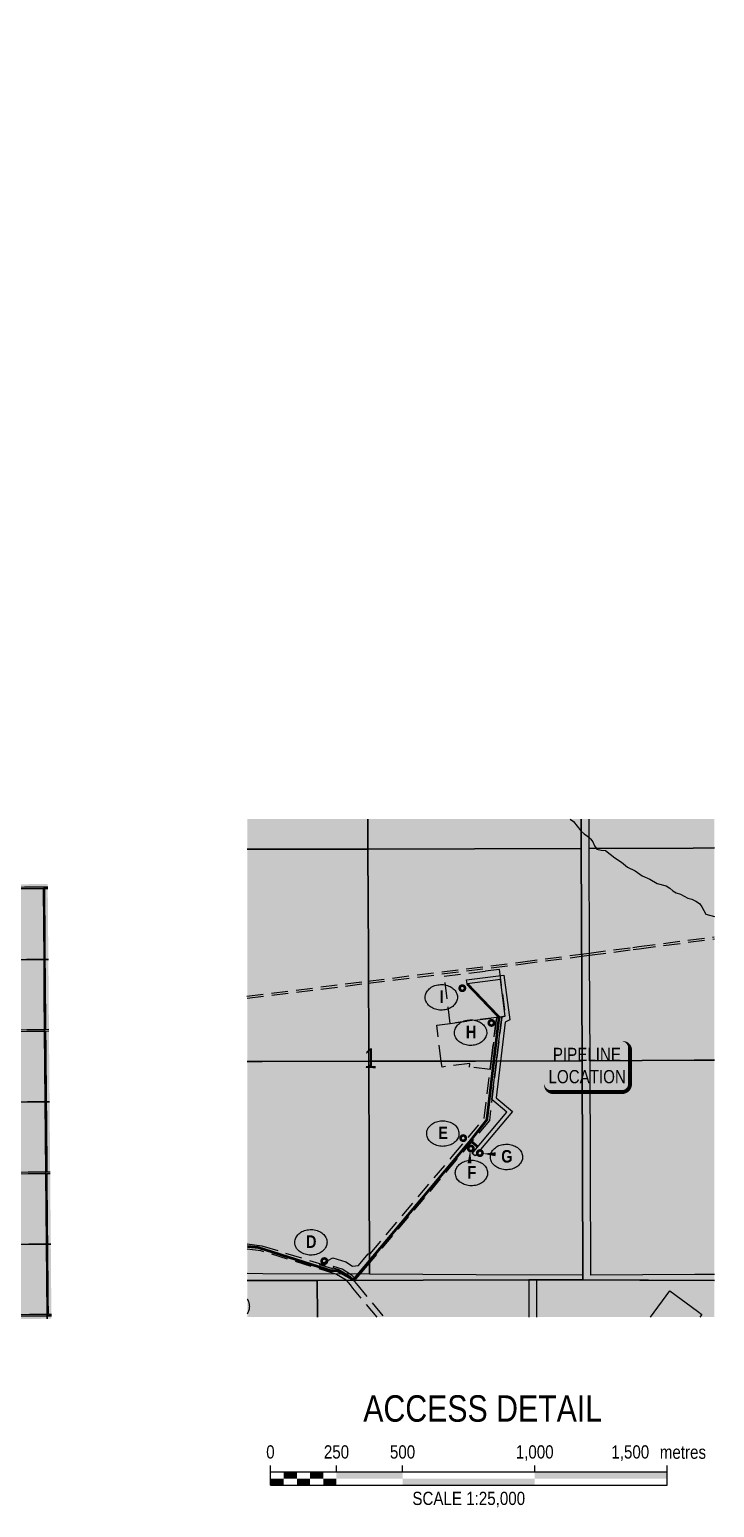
# Model space of a CAD drawing. Extents: x 513823 to 521440, y 6029490 to 6033352.
# Drawn here: x 519540 to 520058, y 6029738 to 6030857 of the extents above; entities that cross this region are included whole.
import ezdxf
from ezdxf.enums import TextEntityAlignment as Align

# ---------------------------------------------------------------- set-up
doc = ezdxf.new("R2010")
doc.units = 0
doc.header["$LTSCALE"] = 5
doc.linetypes.add('foc-ACCESSROAD', pattern=[3.75, 2.5, -1.25])
for name, color, linetype in [('C-AR', 13, 'foc-ACCESSROAD'), ('C-WS', 13, 'foc-ACCESSROAD'), ('CG-NOTES', 7, 'Continuous'), ('DETAIL-T', 7, 'Continuous'), ('F-AR', 190, 'foc-ACCESSROAD'), ('P-PROPOSED', 10, 'Continuous'), ('Quarters', 8, 'Continuous'), ('ROUTE MAP DOTS', 7, 'Continuous'), ('S-7', 6, 'Continuous'), ('T-WATER', 160, 'Continuous'), ('Townships', 57, 'Continuous')]:
    doc.layers.add(name, color=color, linetype=linetype)
doc.layers.add('ROUTE-MAP-BACKGROUND-H', color=7, linetype='Continuous', true_color=0xf0ebff)
doc.layers.add('Sections', color=7, linetype='Continuous', true_color=0x13f661)
doc.styles.add('120', font='ARIALN.TTF', dxfattribs={"height": 13})
doc.styles.add('80', font='ARIALN.TTF', dxfattribs={"height": 10})
doc.styles.add('80CG', font='ARIALN.TTF', dxfattribs={"height": 10})
doc.styles.add('BOLD', font='ARIALNB.TTF')

# ---------------------------------------------------------------- blocks, each defined once
blk = doc.blocks.new('AA')
at = {"const_width": 4}
blk.add_lwpolyline([(-1, 0, 1), (1, 0, 1)], format="xyb", close=True, dxfattribs=at)
blk.add_circle((0, 0), 2)
blk = doc.blocks.new('Route_Letters')
h = blk.add_hatch(color=255)
h.dxf.hatch_style = 1
edge = h.paths.add_edge_path()
edge.add_ellipse((-0.1, 0.5), major_axis=(-12, 0), ratio=0.789318, start_angle=0, end_angle=360)
at = {"color": 5}
blk.add_open_spline([(-12.3, 0.5), (-12.3, -0.3), (-12.2, -1), (-11.7, -2.8), (-11.1, -3.9), (-9.6, -5.8), (-8.5, -6.7), (-6.2, -8), (-4.9, -8.5), (-2.1, -9.2), (-0.7, -9.3), (2.2, -9.1), (3.6, -8.8), (6.3, -7.9), (7.5, -7.2), (9.5, -5.6), (10.4, -4.6), (11.6, -2.5), (12, -1.4), (12.2, 0.9), (12, 2.1), (11.2, 4.3), (10.5, 5.4), (8.8, 7.2), (7.7, 8), (5.3, 9.2), (3.9, 9.7), (1.1, 10.2), (-0.4, 10.2), (-3.2, 9.9), (-4.6, 9.6), (-7.2, 8.5), (-8.3, 7.7), (-10.2, 6), (-11, 5), (-12, 2.9), (-12.3, 1.7), (-12.3, 0.5), (-12.3, 0.5), (-12.3, 0.5)], degree=3, knots=[0, 0, 0, 0, 0.219529, 0.219529, 0.575727, 0.575727, 0.931924, 0.931924, 1.288121, 1.288121, 1.644318, 1.644318, 2.000515, 2.000515, 2.356712, 2.356712, 2.712909, 2.712909, 3.069107, 3.069107, 3.425304, 3.425304, 3.781501, 3.781501, 4.137698, 4.137698, 4.493895, 4.493895, 4.850092, 4.850092, 5.20629, 5.20629, 5.562487, 5.562487, 5.918684, 5.918684, 6.274881, 6.274881, 6.283185, 6.283185, 6.283185, 6.283185], dxfattribs=at)
at = {"color": 14, "style": 'BOLD'}
blk.add_attdef('A', text='', height=9.5, dxfattribs=at).set_placement((0.2, 1), align=Align.MIDDLE)
blk = doc.blocks.new('*U471')
h = blk.add_hatch(color=255)
edge = h.paths.add_edge_path()
edge.add_line((-26.5, -20), (26.5, -20))
edge.add_arc((26.5, -14), 6, 270, 360)
edge.add_line((32.5, -14), (32.5, 12.5))
edge.add_arc((26.5, 12.5), 6, 0, 90)
edge.add_line((26.5, 18.5), (-26.5, 18.5))
edge.add_arc((-26.5, 12.5), 6, 90, 180)
edge.add_line((-32.5, 12.5), (-32.5, -14))
edge.add_arc((-26.5, -14), 6, 180, 270)
at = {"color": 14, "flags": 128}
blk.add_lwpolyline([(-26.5, -20, 3, 3, 0), (26.5, -20, 3, 3, 0.414214), (32.5, -14, 3, 3, 0), (32.5, 12.5, 3, 0, 0.414214), (26.5, 18.5, 0, 0, 0), (-26.5, 18.5, 0, 0, 0.414214), (-32.5, 12.5, 0, 0, 0), (-32.5, -14, 0, 3, 0.414214)], format="xyseb", close=True, dxfattribs=at)
blk.add_lwpolyline([(-62.8, -29.6, 0, 7.5, 0), (0, 0, 0, 0, 0)], format="xyseb", dxfattribs=at)
at = {"color": 14, "style": '80'}
blk.add_attdef('ENTER_TEXT_001', (-36, -5), '', height=10, dxfattribs=at)
blk = doc.blocks.new('*U472')
at = {"color": 0}
for p, q in [((-150, 0), (-150, 15)), ((-100, 10), (-100, 15)), ((-50, 10), (-50, 15)), ((50, 10), (50, 15)), ((150.2, 0), (150.2, 15)), ((-150, 10), (150.2, 10)), ((-150, 0), (150.2, 0))]:
    blk.add_line(p, q, dxfattribs=at)
for points in [[(-150, 5), (-140, 5), (-150, 0), (-140, 0)], [(-140, 10), (-130, 10), (-140, 5), (-130, 5)], [(-130, 5), (-120, 5), (-130, 0), (-120, 0)], [(-120, 10), (-110, 10), (-120, 5), (-110, 5)], [(-110, 5), (-100, 5), (-110, 0), (-100, 0)], [(-100, 10), (-50, 10), (-100, 5), (-50, 5)], [(-50, 5), (50, 5), (-50, 0), (50, 0)], [(50, 10), (150.2, 10), (50, 5), (150.2, 5)]]:
    blk.add_solid(points, dxfattribs=at)
at = {"color": 0, "style": '80'}
blk.add_text('metres', height=10, dxfattribs=at).set_placement((162.2, 20), align=Align.CENTER)
at = {"color": 0, "char_height": 10, "style": '80'}
for s, insert, attachment_point in [('0', (-150, 30.2), 2), ('250', (-100, 30.2), 2), ('500', (-50, 30.2), 2), ('1,000', (50, 30.2), 2), ('1,500', (136.7, 30.2), 3), ('SCALE 1:25,000', (0.1, -5), 2)]:
    blk.add_mtext(s, dxfattribs=dict(at, insert=insert, attachment_point=attachment_point))

msp = doc.modelspace()

# ---------------------------------------------------------------- hatches: boundary and pattern name
at = {"layer": 'ROUTE-MAP-BACKGROUND-H'}
h = msp.add_hatch(color=256, dxfattribs=at)
h.dxf.hatch_style = 1
h.paths.add_polyline_path([(519556.633, 6029881.078), (518576.608, 6029875.664), (518575.923, 6030199.848), (518525.91, 6030199.804), (518524.729, 6030852.267), (519506.704, 6030857.03), (519512.062, 6030209.867), (519553.826, 6030210.196)])
h = msp.add_hatch(color=256, dxfattribs=at)
h.dxf.hatch_style = 1
h.paths.add_polyline_path([(519704.703, 6030259.38), (520058.137, 6030259.38), (520058.137, 6029882.4), (519704.703, 6029882.4)])

# ---------------------------------------------------------------- linework, layer by layer
at = {"layer": 'C-AR'}
msp.add_lwpolyline([(519796.957, 6029923.267), (519789.683, 6029914.644), (519786.569, 6029910.953), (519784.01, 6029913.915), (519782.842, 6029914.681), (519776.675, 6029918.725), (519770.014, 6029920.751), (519769.446, 6029918.836), (519759.417, 6029921.886), (519761.911, 6029923.216), (519769.382, 6029927.204), (519779.25, 6029924.204), (519784.28, 6029920.916), (519788.879, 6029921.444), (519796.285, 6029930.222), (519796.935, 6029930.277), (519797.692, 6029930.341), (519859.845, 6030004.007), (519884.067, 6030032.724), (519889.29, 6030075.934), (519893.311, 6030109.196), (519897.397, 6030109.719), (519893.314, 6030075.941), (519887.891, 6030031.056), (519862.899, 6030001.428), (519796.957, 6029923.267)], close=True, dxfattribs=at)
for points in [[(519704.703, 6029937.875), (519715.9, 6029936.36), (519773.988, 6029918.37), (519779.545, 6029915.058), (519782.332, 6029913.397), (519784.851, 6029910.387), (519785.353, 6029909.75), (519785.581, 6029909.513), (519787.316, 6029907.432), (519808.172, 6029882.4)], [(519802.98, 6029882.4), (519784.701, 6029904.328), (519782.752, 6029906.665), (519779.803, 6029910.25), (519779.602, 6029910.37), (519772.355, 6029914.692), (519771.04, 6029915.098), (519715.012, 6029932.45), (519704.703, 6029933.842)]]:
    msp.add_lwpolyline(points, dxfattribs=at)
at = {"layer": 'C-WS'}
for points in [[(519893.311, 6030109.196), (519858.331, 6030104.72), (519853.769, 6030140.373), (519884.858, 6030144.351), (519895.35, 6030145.687), (519899.926, 6030110.043), (519897.397, 6030109.719), (519893.311, 6030109.196)], [(519889.29, 6030075.934), (519888.543, 6030069.753), (519872.874, 6030071.65), (519873.196, 6030074.307), (519852.111, 6030071.613), (519851.566, 6030075.873), (519848.05, 6030103.416), (519858.331, 6030104.72), (519893.311, 6030109.196), (519889.29, 6030075.934)]]:
    msp.add_lwpolyline(points, close=True, dxfattribs=at)
at = {"layer": 'CG-NOTES', "flags": 128}
for points in [[(519873.387, 6030008.455, 0, 2.998, 0), (519872.897, 6029998.701, 2.998, 2.998, 0)], [(519882.97, 6030006.07, 0, 2.998, 0), (519892.583, 6030005.59, 2.998, 2.998, 0)]]:
    msp.add_lwpolyline(points, format="xyseb", dxfattribs=at)
at = {"layer": 'F-AR'}
for points in [[(519704.505, 6030125.272), (519796.046, 6030136.706), (519911.571, 6030151.136), (519957.292, 6030157.104), (519963.314, 6030157.89), (519996.537, 6030162.225), (520000.938, 6030162.799), (520057.93, 6030170.24)], [(519704.703, 6030123.685), (519796.244, 6030135.119), (519911.773, 6030149.549), (519957.498, 6030155.518), (519963.521, 6030156.304), (519996.744, 6030160.639), (520001.145, 6030161.213), (520058.137, 6030168.654)]]:
    msp.add_lwpolyline(points, dxfattribs=at)
at = {"layer": 'P-PROPOSED', "color": 90, "const_width": 1.999, "flags": 128}
for points in [[(519873.59, 6030015.912), (519885.996, 6030031.702), (519895.204, 6030109.439), (519871.079, 6030134.646)], [(519879.091, 6030011.276), (519873.59, 6030015.912), (519785.246, 6029910.63), (519772.826, 6029917.49), (519767.636, 6029917.606), (519713.012, 6029935.042), (519704.703, 6029935.848)]]:
    msp.add_lwpolyline(points, dxfattribs=at)
at = {"layer": 'P-PROPOSED', "flags": 128}
msp.add_lwpolyline([(519874.86, 6030006.255), (519901.217, 6030037.528), (519889.832, 6030047.124), (519897.397, 6030109.719), (519899.926, 6030110.043), (519896.352, 6030137.881), (519871.079, 6030134.646), (519870.699, 6030137.617), (519898.942, 6030141.232), (519903.279, 6030107.452), (519899.916, 6030105.597), (519893, 6030048.371), (519905.438, 6030037.888), (519877.15, 6030004.325)], close=True, dxfattribs=at)
at = {"layer": 'Quarters'}
for points in [[(519795.975, 6030259.38), (519796.062, 6030236.671), (519715.403, 6030236.491), (519704.703, 6030236.467)], [(519957.288, 6030259.38), (519957.378, 6030237.03), (519876.72, 6030236.85), (519796.062, 6030236.671), (519795.975, 6030259.38)], [(520058.137, 6030237.532), (520042.091, 6030237.452), (519963.403, 6030237.06), (519963.313, 6030259.38)], [(519704.703, 6030236.467), (519715.403, 6030236.491), (519796.062, 6030236.671), (519796.37, 6030156.34), (519796.678, 6030076.009), (519716.005, 6030075.829), (519704.703, 6030075.804)], [(520058.137, 6030076.867), (520042.75, 6030076.791), (519964.048, 6030076.398), (519963.725, 6030156.729), (519963.403, 6030237.06), (520042.091, 6030237.452), (520058.137, 6030237.532)], [(519704.703, 6030075.804), (519716.005, 6030075.829), (519796.678, 6030076.009), (519796.985, 6029995.418), (519797.292, 6029914.828), (519716.602, 6029915.219), (519704.703, 6029915.277)], [(520058.137, 6029914.542), (520043.412, 6029914.469), (519964.695, 6029914.076), (519964.371, 6029995.237), (519964.048, 6030076.398), (520042.75, 6030076.791), (520058.137, 6030076.867)], [(519757.819, 6029882.4), (519757.716, 6029910.155), (519837.719, 6029910.406), (519917.721, 6029910.657), (519917.831, 6029882.4)], [(519923.856, 6029882.4), (519923.746, 6029910.63), (520001.742, 6029910.279), (520058.137, 6029910.026)], [(519704.703, 6029909.988), (519757.716, 6029910.155), (519757.819, 6029882.4)], [(520009.886, 6029882.4), (520024.369, 6029902.15), (520045.328, 6029886.799), (520048.553, 6029884.437), (520047.06, 6029882.4)], [(519704.703, 6029896.037), (519704.833, 6029895.831), (519705.017, 6029895.517), (519705.189, 6029895.196), (519705.35, 6029894.87), (519705.5, 6029894.538), (519705.638, 6029894.201), (519705.764, 6029893.86), (519705.878, 6029893.514), (519705.979, 6029893.164), (519706.069, 6029892.812), (519706.146, 6029892.456), (519706.211, 6029892.098), (519706.262, 6029891.737), (519706.302, 6029891.375), (519706.328, 6029891.012), (519706.342, 6029890.649), (519706.343, 6029890.285), (519706.331, 6029889.921), (519706.307, 6029889.558), (519706.27, 6029889.196), (519706.22, 6029888.835), (519706.158, 6029888.476), (519706.083, 6029888.12), (519705.995, 6029887.767), (519705.896, 6029887.417), (519705.784, 6029887.07), (519705.66, 6029886.728), (519705.524, 6029886.391), (519705.376, 6029886.058), (519705.217, 6029885.731), (519705.046, 6029885.409), (519704.864, 6029885.094), (519704.703, 6029884.835)]]:
    msp.add_lwpolyline(points, dxfattribs=at)
for points in [[(519877.35, 6030076.189), (519796.678, 6030076.009), (519796.37, 6030156.34), (519796.062, 6030236.671), (519876.72, 6030236.85), (519957.378, 6030237.03), (519957.7, 6030156.699), (519958.022, 6030076.368)], [(519958.346, 6029995.207), (519958.67, 6029914.046), (519877.981, 6029914.437), (519797.292, 6029914.828), (519796.985, 6029995.418), (519796.678, 6030076.009), (519877.35, 6030076.189), (519958.022, 6030076.368)]]:
    msp.add_lwpolyline(points, close=True, dxfattribs=at)
at = {"layer": 'Sections', "color": 8}
for points in [[(519553.846, 6030207.876), (519549.803, 6030207.838), (519536.354, 6030207.713), (519522.904, 6030207.587), (519509.79, 6030207.464), (519509.679, 6030220.918), (519509.567, 6030234.371), (519509.456, 6030247.759), (519509.345, 6030261.148), (519511.637, 6030261.169)], [(519957.288, 6030259.38), (519957.378, 6030237.03), (519876.72, 6030236.85), (519796.062, 6030236.671), (519715.403, 6030236.491), (519704.703, 6030236.467)], [(520058.137, 6030237.532), (520042.091, 6030237.452), (519963.403, 6030237.06), (519963.313, 6030259.38)], [(519704.703, 6030236.467), (519715.403, 6030236.491), (519796.062, 6030236.671), (519876.72, 6030236.85), (519957.378, 6030237.03), (519957.7, 6030156.699), (519958.022, 6030076.368), (519958.346, 6029995.207), (519958.67, 6029914.046), (519877.981, 6029914.437), (519797.292, 6029914.828), (519716.602, 6029915.219), (519704.703, 6029915.277)], [(520058.137, 6029914.542), (520043.412, 6029914.469), (519964.695, 6029914.076), (519964.371, 6029995.237), (519964.048, 6030076.398), (519963.725, 6030156.729), (519963.403, 6030237.06), (520042.091, 6030237.452), (520058.137, 6030237.532)], [(519554.313, 6030153.158), (519552.022, 6030153.136), (519551.908, 6030166.524), (519551.793, 6030179.912), (519551.679, 6030193.366), (519551.564, 6030206.819), (519553.855, 6030206.841)], [(519554.767, 6030099.94), (519552.476, 6030099.918), (519552.365, 6030112.971), (519552.25, 6030126.36), (519552.136, 6030139.748), (519552.022, 6030153.136), (519554.313, 6030153.158)], [(519555.232, 6030045.383), (519552.941, 6030045.361), (519552.827, 6030058.749), (519552.713, 6030072.137), (519552.599, 6030085.526), (519552.484, 6030098.914), (519554.775, 6030098.936)], [(519555.686, 6029992.165), (519553.395, 6029992.143), (519553.284, 6030005.196), (519553.17, 6030018.585), (519553.055, 6030031.973), (519552.941, 6030045.361), (519555.232, 6030045.383)], [(519556.151, 6029937.608), (519553.861, 6029937.586), (519553.746, 6029950.974), (519553.632, 6029964.362), (519553.518, 6029977.751), (519553.404, 6029991.139), (519555.695, 6029991.161)], [(519556.605, 6029884.388), (519554.314, 6029884.366), (519554.203, 6029897.42), (519554.089, 6029910.81), (519553.975, 6029924.198), (519553.861, 6029937.586), (519556.151, 6029937.608)], [(519704.703, 6029909.988), (519757.716, 6029910.155), (519837.719, 6029910.406), (519917.721, 6029910.657), (519917.831, 6029882.4)], [(519923.856, 6029882.4), (519923.746, 6029910.63), (520001.742, 6029910.279), (520058.137, 6029910.026)], [(519500.201, 6029880.758), (519500.184, 6029882.87), (519513.216, 6029882.988), (519526.583, 6029883.108), (519539.951, 6029883.23), (519553.318, 6029883.352), (519553.338, 6029881.051)]]:
    msp.add_lwpolyline(points, dxfattribs=at)
for points in [[(519510.987, 6030152.764), (519497.979, 6030152.647), (519497.87, 6030166.035), (519497.76, 6030179.423), (519497.65, 6030192.923), (519497.54, 6030206.423), (519510.543, 6030206.518), (519523.882, 6030206.615), (519537.221, 6030206.712), (519550.56, 6030206.81), (519550.674, 6030193.356), (519550.789, 6030179.903), (519550.903, 6030166.515), (519551.018, 6030153.126), (519537.674, 6030153.006), (519524.331, 6030152.885)], [(519511.427, 6030099.546), (519498.414, 6030099.428), (519498.307, 6030112.481), (519498.198, 6030125.87), (519498.089, 6030139.258), (519497.979, 6030152.647), (519510.987, 6030152.764), (519524.331, 6030152.885), (519537.674, 6030153.006), (519551.018, 6030153.126), (519551.132, 6030139.738), (519551.246, 6030126.35), (519551.36, 6030112.962), (519551.472, 6030099.908), (519538.123, 6030099.787), (519524.775, 6030099.666)], [(519511.878, 6030044.988), (519498.86, 6030044.871), (519498.751, 6030058.259), (519498.641, 6030071.647), (519498.532, 6030085.036), (519498.422, 6030098.424), (519511.435, 6030098.541), (519524.784, 6030098.662), (519538.132, 6030098.783), (519551.48, 6030098.904), (519551.594, 6030085.516), (519551.709, 6030072.128), (519551.823, 6030058.74), (519551.937, 6030045.351), (519538.584, 6030045.23), (519525.231, 6030045.109)], [(519512.318, 6029991.769), (519499.295, 6029991.652), (519499.188, 6030004.705), (519499.079, 6030018.094), (519498.97, 6030031.482), (519498.86, 6030044.871), (519511.878, 6030044.988), (519525.231, 6030045.109), (519538.584, 6030045.23), (519551.937, 6030045.351), (519552.051, 6030031.963), (519552.165, 6030018.575), (519552.28, 6030005.187), (519552.391, 6029992.133), (519539.033, 6029992.012), (519525.675, 6029991.89)], [(519512.769, 6029937.212), (519499.741, 6029937.094), (519499.632, 6029950.483), (519499.522, 6029963.871), (519499.413, 6029977.259), (519499.303, 6029990.648), (519512.326, 6029990.765), (519525.684, 6029990.886), (519539.042, 6029991.008), (519552.4, 6029991.129), (519552.514, 6029977.741), (519552.628, 6029964.353), (519552.742, 6029950.964), (519552.856, 6029937.576), (519539.494, 6029937.455), (519526.131, 6029937.333)], [(519513.208, 6029883.992), (519500.175, 6029883.874), (519500.069, 6029896.928), (519499.96, 6029910.318), (519499.85, 6029923.706), (519499.741, 6029937.094), (519512.769, 6029937.212), (519526.131, 6029937.333), (519539.494, 6029937.455), (519552.856, 6029937.576), (519552.971, 6029924.188), (519553.085, 6029910.8), (519553.199, 6029897.411), (519553.31, 6029884.356), (519539.942, 6029884.234), (519526.575, 6029884.113)]]:
    msp.add_lwpolyline(points, close=True, dxfattribs=at)
at = {"layer": 'T-WATER'}
for points in [[(519949.117, 6030259.38), (519951.481, 6030257.507), (519957.117, 6030250.439)], [(519957.117, 6030250.439), (519957.348, 6030250.149), (519959.576, 6030248.081), (519962.134, 6030246.452), (519963.161, 6030245.572), (519964.436, 6030244.479), (519966.276, 6030242.055), (519967.545, 6030239.053), (519968.698, 6030237.234), (519969.155, 6030236.512), (519972.348, 6030235.739), (519975.741, 6030235.611), (519982.891, 6030230.06), (519987.911, 6030226.792), (519992.43, 6030222.882), (519998.214, 6030220.216), (520003.432, 6030216.501), (520009.374, 6030213.905), (520014.814, 6030210.62), (520021.69, 6030208.898), (520024.402, 6030207.148), (520026.618, 6030205.02), (520029.114, 6030203.415), (520032.39, 6030202.569), (520038.013, 6030199.545), (520041.157, 6030198.604), (520044.138, 6030197.234), (520046.777, 6030195.376), (520048.7, 6030192.856), (520051.555, 6030187.325), (520058.137, 6030185.713)]]:
    msp.add_lwpolyline(points, dxfattribs=at)
at = {"layer": 'Townships'}
for points in [[(519553.855, 6030206.841), (519551.564, 6030206.819), (519550.56, 6030206.81), (519523.882, 6030206.615), (519508.794, 6030206.505), (519508.786, 6030207.455), (519508.563, 6030234.362), (519508.341, 6030261.138), (519508.119, 6030287.915), (519507.897, 6030314.691), (519507.889, 6030315.695), (519507.67, 6030342.137), (519507.448, 6030368.914), (519507.226, 6030395.69), (519507.004, 6030422.467), (519506.996, 6030423.471), (519506.776, 6030449.913), (519506.554, 6030476.689), (519506.332, 6030503.466), (519506.111, 6030530.243), (519507.115, 6030530.252), (519509.409, 6030530.274)], [(519957.288, 6030259.38), (519957.378, 6030237.03), (519958.022, 6030076.368), (519958.67, 6029914.046), (519958.685, 6029910.473), (519923.746, 6029910.63), (519917.721, 6029910.657), (519757.716, 6029910.155), (519704.703, 6029909.988)], [(520058.137, 6029910.026), (519958.685, 6029910.473), (519958.67, 6029914.046), (519958.022, 6030076.368), (519957.378, 6030237.03), (519957.288, 6030259.38)], [(519523.882, 6030206.615), (519550.56, 6030206.81), (519550.789, 6030179.903), (519551.018, 6030153.126), (519551.246, 6030126.35), (519551.472, 6030099.908), (519551.48, 6030098.904), (519551.709, 6030072.128), (519551.937, 6030045.351), (519552.165, 6030018.575), (519552.391, 6029992.133), (519552.4, 6029991.129), (519552.628, 6029964.353), (519552.856, 6029937.576), (519553.085, 6029910.8), (519553.31, 6029884.356), (519553.318, 6029883.352), (519526.583, 6029883.108)], [(519556.614, 6029883.384), (519554.322, 6029883.362), (519553.318, 6029883.352), (519553.31, 6029884.356), (519553.085, 6029910.8), (519552.856, 6029937.576), (519552.628, 6029964.353), (519552.4, 6029991.129), (519552.391, 6029992.133), (519552.165, 6030018.575), (519551.937, 6030045.351), (519551.709, 6030072.128), (519551.48, 6030098.904), (519551.472, 6030099.908), (519551.246, 6030126.35), (519551.018, 6030153.126), (519550.789, 6030179.903), (519550.56, 6030206.81), (519551.564, 6030206.819), (519553.855, 6030206.841)], [(519704.703, 6029909.988), (519757.716, 6029910.155), (519917.721, 6029910.657), (519923.746, 6029910.63), (519958.685, 6029910.473), (520058.137, 6029910.026)], [(519228.496, 6029879.257), (519228.486, 6029880.853), (519229.49, 6029880.86), (519255.89, 6029881.057), (519282.625, 6029881.256), (519283.629, 6029881.263), (519310.029, 6029881.459), (519336.764, 6029881.658), (519337.768, 6029881.666), (519364.168, 6029881.861), (519390.902, 6029882.059), (519391.906, 6029882.067), (519418.306, 6029882.262), (519445.041, 6029882.46), (519446.045, 6029882.467), (519472.445, 6029882.663), (519499.179, 6029882.861), (519500.184, 6029882.87), (519526.583, 6029883.108), (519553.318, 6029883.352), (519553.338, 6029881.051)], [(519553.338, 6029881.051), (519553.318, 6029883.352), (519554.322, 6029883.362), (519556.614, 6029883.384)]]:
    msp.add_lwpolyline(points, dxfattribs=at)

# ---------------------------------------------------------------- block references
at = {"layer": 'CG-NOTES', "xscale": 0.9984529584500379, "yscale": 0.9984529584500379, "zscale": 0.9984529584500379}
for p, values in [((519851.67, 6030123.961), {'A': 'I'}), ((519873.837, 6030097.197), {'A': 'H'}), ((519852.785, 6030020.831), {'A': 'E'}), ((519900.924, 6030003.089), {'A': 'G'}), ((519874.418, 6029990.963), {'A': 'F'}), ((519752.997, 6029938.467), {'A': 'D'})]:
    msp.add_blockref('Route_Letters', p, dxfattribs=at).add_auto_attribs(values)
at = {"layer": 'CG-NOTES'}
ref = msp.add_blockref('*U471', (519961.835, 6030072.707), dxfattribs=dict(at, xscale=0.9984501014089231, yscale=0.9984501014089231, zscale=0.9984501014089231))
ref.add_attrib('ENTER_TEXT_001', 'PIPELINE', (519935.958, 6030076.209), dxfattribs={"layer": '0', "color": 14, "height": 9.9845, "style": '80'})
ref.add_attrib('ENTER_TEXT_002', 'LOCATION', (519932.669, 6030059.391), dxfattribs={"layer": '0', "color": 14, "height": 9.9845, "style": '80'})
at = {"layer": 'CG-NOTES', "xscale": 0.9984529584500379, "yscale": 0.9984529584500379, "zscale": 0.9984529584500379}
msp.add_blockref('AA', (519763.045, 6029924.731), dxfattribs=at)
at = {"layer": 'DETAIL-T', "xscale": 0.99947958, "yscale": 0.99947958, "zscale": 0.99947958}
msp.add_blockref('*U472', (519872.198, 6029755.105), dxfattribs=at)
at = {"layer": 'ROUTE MAP DOTS', "xscale": 0.9984529584500379, "yscale": 0.9984529584500379, "zscale": 0.9984529584500379}
for p in [(519867.445, 6030131.331), (519889.467, 6030105.042), (519868.111, 6030017.844), (519873.921, 6030009.968), (519880.747, 6030006.497)]:
    msp.add_blockref('AA', p, dxfattribs=at)

# ---------------------------------------------------------------- texts
at = {"layer": 'DETAIL-T', "color": 3, "insert": (519882.852, 6029813.023), "char_height": 19.98959, "width": 223.74152, "attachment_point": 5, "style": '80CG'}
msp.add_mtext('ACCESS DETAIL', dxfattribs=at)
at = {"layer": 'S-7', "insert": (519793.288, 6030085.845), "char_height": 14.992, "width": 6.52109, "attachment_point": 1, "rotation": 359.450362, "style": '120', "bg_fill": 1, "box_fill_scale": 1.15, "bg_fill_color": 256, "bg_fill_true_color": 15789055, "bg_fill_transparency": 0}
msp.add_mtext('1', dxfattribs=at)

doc.saveas('drawing.dxf')
